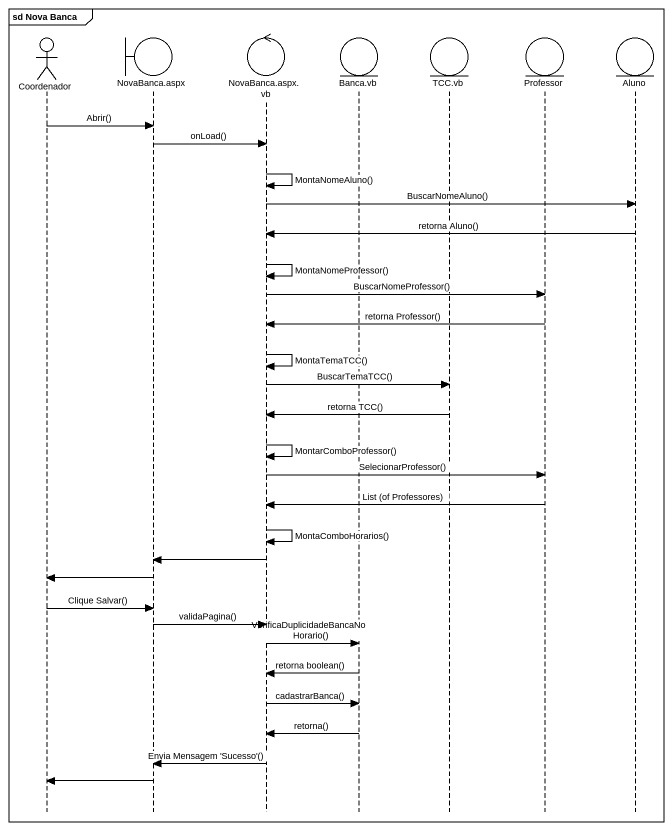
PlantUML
@startuml
mainframe sd Nova Banca
hide footbox
actor Coordenador
boundary "NovaBanca.aspx" as NovaBanca_aspx
control "NovaBanca.aspx.vb" as NovaBanca_aspx_vb
entity "Banca.vb" as Banca_vb
entity "TCC.vb" as TCC_vb
entity Professor
entity Aluno

Coordenador -> NovaBanca_aspx : Abrir()
NovaBanca_aspx -> NovaBanca_aspx_vb : onLoad()
NovaBanca_aspx_vb -> NovaBanca_aspx_vb : MontaNomeAluno()
NovaBanca_aspx_vb -> Aluno : BuscarNomeAluno()
Aluno -> NovaBanca_aspx_vb : retorna Aluno()
NovaBanca_aspx_vb -> NovaBanca_aspx_vb : MontaNomeProfessor()
NovaBanca_aspx_vb -> Professor : BuscarNomeProfessor()
Professor -> NovaBanca_aspx_vb : retorna Professor()
NovaBanca_aspx_vb -> NovaBanca_aspx_vb : MontaTemaTCC()
NovaBanca_aspx_vb -> TCC_vb : BuscarTemaTCC()
TCC_vb -> NovaBanca_aspx_vb : retorna TCC()
NovaBanca_aspx_vb -> NovaBanca_aspx_vb : MontarComboProfessor()
NovaBanca_aspx_vb -> Professor : SelecionarProfessor()
Professor -> NovaBanca_aspx_vb : List (of Professores)
NovaBanca_aspx_vb -> NovaBanca_aspx_vb : MontaComboHorarios()
NovaBanca_aspx_vb -> NovaBanca_aspx
NovaBanca_aspx -> Coordenador
Coordenador -> NovaBanca_aspx : Clique Salvar()
NovaBanca_aspx -> NovaBanca_aspx_vb : validaPagina()
NovaBanca_aspx_vb -> Banca_vb : VerificaDuplicidadeBancaNoHorario()
Banca_vb -> NovaBanca_aspx_vb : retorna boolean()
NovaBanca_aspx_vb -> Banca_vb : cadastrarBanca()
Banca_vb -> NovaBanca_aspx_vb : retorna()
NovaBanca_aspx_vb -> NovaBanca_aspx : Envia Mensagem 'Sucesso'()
NovaBanca_aspx -> Coordenador
@enduml
